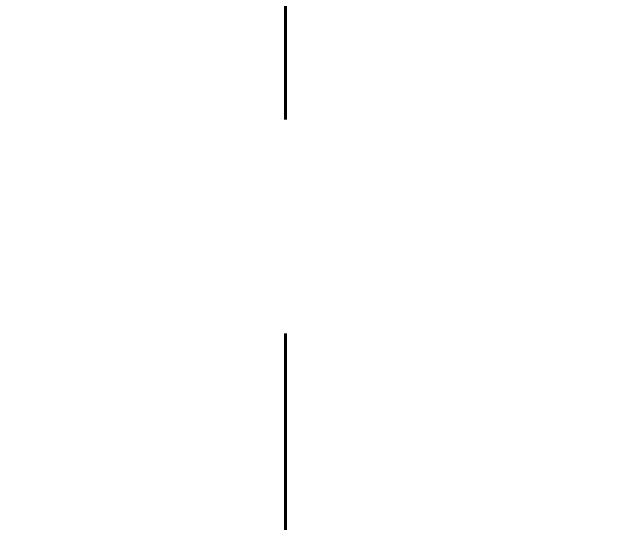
# Model space of a CAD drawing. Header units: inches. Extents: x -4110 to -1807, y 9775 to 11251.
# Drawn here: x -3831.9514 to -3831.6625, y 10344.2507 to 10344.4893 of the extents above; entities that cross this region are included whole.
import ezdxf

# ---------------------------------------------------------------- set-up
doc = ezdxf.new("R2010")
doc.units = ezdxf.units.IN
doc.header["$MEASUREMENT"] = 0
doc.linetypes.add('Dash 1_16_', pattern=[0.125, 0.0625, -0.0625])
doc.linetypes.add('Double Dash 3_8_', pattern=[1, 0.375, -0.125, 0.125, -0.125, 0.125, -0.125])
for name, color, linetype, lineweight in [('0-1', 7, 'Continuous', 5), ('0-4', 250, 'Double Dash 3_8_', 60), ('A-WALL-PATT-4', 111, 'Continuous', 9), ('C-PROP-LINE-2', 250, 'Dash 1_16_', 60)]:
    doc.layers.add(name, color=color, linetype=linetype, lineweight=lineweight)

# ---------------------------------------------------------------- blocks, each defined once
blk = doc.blocks.new('Family - ___-2835903-ENLARGED RCP - 3RD FLOOR PLAN - WEST')
at = {"layer": 'C-PROP-LINE-2'}
blk.add_line((-3831.82374, 10008.8394), (-3831.82374, 11153.43275), dxfattribs=at)
blk = doc.blocks.new('CTR - 1st Phase - Shell_rvt-1-ENLARGED RCP - 3RD FLOOR PLAN - WEST')
at = {"layer": '0-4'}
blk.add_blockref('Family - ___-2835903-ENLARGED RCP - 3RD FLOOR PLAN - WEST', (0, 0), dxfattribs=at)

msp = doc.modelspace()

# ---------------------------------------------------------------- hatches: boundary and pattern name
at = {"layer": 'A-WALL-PATT-4'}
h = msp.add_hatch(dxfattribs=at)
h.set_pattern_fill('FP_1', color=256, style=0, pattern_type=2)
h.set_pattern_definition([(0, (0, 0), (20.48, 5.12), [0.845, -14.515, 0.845, -14.515, -81.92]), (0, (0, 0), (20.48, 5.12), [-30.72, 0.845, -29.875, 0.845, -14.515, -35.84]), (0, (0, 0), (20.48, 5.12), [-76.8, 0.845, -9.395, 0.845, -24.755]), (120, (7.68, 2.56), (-14.67405, 15.1762003), [0.845, -14.515, 0.845, -14.515, -81.92]), (120, (7.68, 2.56), (-14.67405, 15.1762003), [-30.72, 0.845, -29.875, 0.845, -14.515, -35.84]), (120, (7.68, 2.56), (-14.67405, 15.1762003), [-76.8, 0.845, -9.395, 0.845, -24.755]), (240, (10.24, 12.8), (-5.80595, -20.2962003), [0.845, -14.515, 0.845, -14.515, -81.92]), (240, (10.24, 12.8), (-5.80595, -20.2962003), [-30.72, 0.845, -29.875, 0.845, -14.515, -35.84]), (240, (10.24, 12.8), (-5.80595, -20.2962003), [-76.8, 0.845, -9.395, 0.845, -24.755])])
h.paths.add_polyline_path([(-3515.15554, 10344.1519), (-3501.67374, 10344.1519), (-3501.67374, 10344.7769), (-3852.47374, 10344.7769), (-3852.46321, 10344.1519), (-3586.69426, 10344.1519), (-3586.69426, 10344.77231), (-3566.74181, 10344.77231), (-3566.74181, 10344.1519), (-3515.78054, 10344.1519)], flags=0)

# ---------------------------------------------------------------- block references
at = {"layer": '0-1'}
msp.add_blockref('CTR - 1st Phase - Shell_rvt-1-ENLARGED RCP - 3RD FLOOR PLAN - WEST', (0, 0), dxfattribs=at)

doc.saveas('drawing.dxf')
